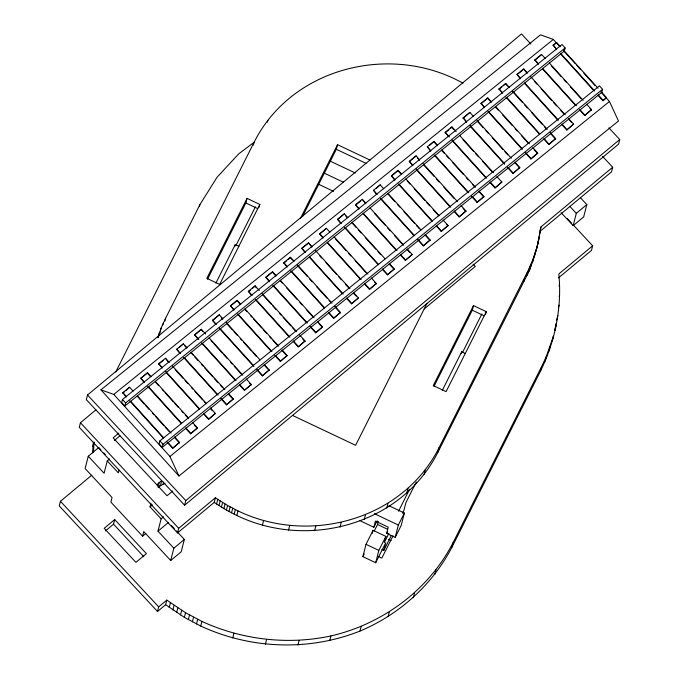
<?xml version="1.0" encoding="UTF-8"?>
<svg xmlns="http://www.w3.org/2000/svg" width="679" height="679" viewBox="0 0 679 679"><rect width="100%" height="100%" fill="white"/><g stroke="black" fill="none" stroke-linecap="round" stroke-linejoin="round"><path stroke-width="1.02" d="M92.522 452.834L93.337 442.428M93.473 452.375L94.033 441.97L92.853 446.587M552.265 340.816L553.436 336.198L546.298 356.534L541.672 366.507L453.207 542.419C428.856 589.966 382.676 623.993 330.902 635.943C287.641 645.211 242.064 639.813 201.884 621.421L185.545 612.721L166.805 600.109L165.634 604.726L184.365 617.347L200.704 626.038C250.432 649.107 308.996 651.399 360.014 631.046C399.252 614.571 432.362 584.882 452.027 547.045L540.492 371.124C555.142 341.189 562.119 307.222 558.817 273.96L592.657 245.798L573.152 224.834M539.398 237.047L537.131 246.715L540.976 226.905L612.679 167.246L602.562 156.382M538.218 241.665L539.101 236.606M556.109 323.246L554.802 330.503L555.982 325.886M91.86 475.13L60.431 501.28L59.251 505.906L157.511 611.482L165.634 604.726M95.934 409.853L80.453 422.737L79.273 427.354L177.533 532.93L214.216 502.409L215.396 497.792L227.575 505.465L237.989 510.888C309.123 545.279 402.732 520.012 439.05 447.69L527.515 271.778L531.946 262.026L537.021 247.114L532.667 261.712L526.335 276.395L527.515 271.778M530.876 44.042L521.489 33.95L87.523 395.017L86.343 399.634L184.603 505.21L618.569 144.143L619.749 139.526L608.91 127.881M100.925 449.821L98.761 447.503L88.262 456.237L85.121 468.561L112.06 497.503L110.889 502.129L142.582 536.181L145.815 533.499M126.26 397.028L122.865 392.683L129.596 387.242L133.109 391.129M122.475 399.498L121.694 402.579L124.809 406.025L564.351 51.035L565.132 47.954L562.017 44.508L122.475 399.498L125.598 402.944L124.809 406.025M109.675 458.928L107.248 460.939L104.108 473.263L88.262 456.237M129.596 387.242L125.734 390.731M144.194 382.549L140.799 378.195L147.53 372.763L151.044 376.641M119.054 470.089L118.341 472.864L107.248 460.939M140.68 378.661L147.53 372.763M463.01 83.101L455.142 79.095C384.008 44.704 290.408 69.979 254.09 142.293L165.617 318.213L161.186 327.957L158.114 337.514L160.006 332.583M160.244 331.658L161.186 327.957M162.824 324.91L163.299 323.06M164.912 320.98L165.617 318.213M105.457 530.91L113.537 524.196L114.709 519.571L146.409 553.631L135.91 562.365L104.21 528.304L114.709 519.571M162.128 368.06L158.733 363.715L165.472 358.274L168.986 362.153M199.414 206.509L199.889 204.659L217.093 177.219L238.643 153.921L254.583 141.928M165.472 358.274L168.867 362.62M186.92 347.673L183.406 343.786L176.667 349.227L180.071 353.572M183.406 343.786L178.798 347.877M159.913 440.866L159.124 443.939L162.247 447.393L601.781 92.395L602.57 89.314L599.447 85.868L159.913 440.866L163.028 444.312L162.247 447.393M142.582 536.181L143.761 531.564L170.701 560.514L181.2 551.772L184.34 539.457L176.421 530.944M170.701 560.514L173.841 548.191L157.995 531.165L161.135 518.841L150.042 506.916L150.984 503.224M198.005 339.084L194.61 334.739L201.34 329.298L205.559 333.966M160.473 485.375L161.644 480.757L159.251 482.514L158.071 487.132L165.048 483.185M194.491 335.205L201.34 329.298M163.121 483.923L163.597 482.082M167.034 442.08L172.653 448.301L179.511 442.394L174.588 436.962M253.377 145.068L254.09 142.293M172.653 448.301L179.511 442.394M215.939 324.604L212.544 320.259L219.275 314.818L222.788 318.697M234.798 246.418L235.273 244.567L238.932 246.307M207.553 279.188L245.874 202.987L247.046 198.37L259.862 204.438L259.157 207.205M267.382 122.195L267.857 120.344M219.275 314.818L212.425 320.717M185.673 428.373L190.587 433.813L197.445 427.914L192.522 422.474M190.587 433.813L197.445 427.914M233.873 310.116L230.478 305.771L237.209 300.33L240.731 304.217M157.511 611.482L158.691 606.856L166.805 600.109M177.533 532.93L178.713 528.313L215.396 497.792M184.603 505.21L185.783 500.593L619.749 139.526M230.359 306.229L237.209 300.33M203.607 413.893L208.529 419.325L215.379 413.426L210.456 407.986M215.379 413.426L208.529 419.325M251.807 295.628L248.412 291.283L255.151 285.842L259.37 290.502M169.224 607.391L170.404 602.774M252.783 288.117L255.151 285.842M172.899 609.988L174.079 605.371M220.836 398.624L226.463 404.837L233.313 398.938L228.399 393.497M176.65 612.517L177.822 607.9M226.463 404.837L233.313 398.938M269.249 281.547L265.854 277.202L272.585 271.761L276.107 275.64M180.47 614.97L181.649 610.345M184.365 617.347L185.545 612.721M265.735 277.66L272.585 271.761M239.475 384.917L244.398 390.357L251.247 384.45L246.333 379.018M531.496 263.333L529.926 269.495L437.87 452.307C401.552 524.629 307.943 549.897 236.818 515.505L226.396 510.082L216.584 504.022L217.755 499.396M188.338 619.638L189.517 615.021M218.977 505.592L220.157 500.975M244.398 390.357L251.247 384.45M221.413 507.128L222.593 502.511M287.183 267.059L283.788 262.714L290.527 257.273L294.041 261.16M192.386 621.854L193.566 617.236M223.892 508.622L225.063 504.005M196.511 623.993L197.691 619.367M288.159 259.548L290.527 257.273M226.396 510.082L227.575 505.465M256.713 369.656L262.332 375.869L269.19 369.97L264.267 364.53M228.942 511.508L230.122 506.882M200.704 626.038L201.884 621.421M231.531 512.883L232.71 508.257M262.332 375.869L269.19 369.97M311.975 246.672L308.461 242.785L301.722 248.225L305.126 252.571M234.153 514.215L235.333 509.598M236.818 515.505L237.989 510.888M308.461 242.785L311.856 247.131M274.647 355.168L280.274 361.381L287.124 355.482L282.201 350.041M302.537 216.516L336.343 149.304L337.522 144.678L370.03 160.074M280.274 361.381L287.124 355.482M323.06 238.083L319.665 233.737L326.395 228.297L329.909 232.184M326.395 228.297L319.546 234.204M293.286 341.461L298.208 346.893L305.058 340.994L299.439 334.781M298.208 346.893L305.058 340.994M340.994 223.603L337.599 219.258L344.329 213.817L347.843 217.696M232.719 638.005L233.899 633.388M262.425 525.088L263.605 520.462M344.329 213.817L337.48 219.716M310.023 326.599L315.65 332.812L322.5 326.913L317.577 321.473M315.65 332.812L322.5 326.913M358.928 209.115L355.533 204.769L362.272 199.329L365.786 203.216M362.272 199.329L365.667 203.675M328.661 312.892L333.584 318.324L340.434 312.425L334.815 306.212M333.584 318.324L340.434 312.425M383.72 188.728L380.206 184.841L373.467 190.281L376.87 194.627M288.541 530.095L289.721 525.47M380.206 184.841L376.344 188.329M346.596 298.404L351.518 303.836L358.368 297.937L353.453 292.496M265.37 644.269L266.55 639.652M358.368 297.937L351.518 303.836M394.805 180.139L391.41 175.793L398.14 170.353L401.654 174.24M391.291 176.26L398.14 170.353M364.53 283.915L369.452 289.356L376.31 283.449L371.388 278.017M369.452 289.356L376.31 283.449M314.606 530.715L315.777 526.098M412.739 165.659L409.344 161.313L416.074 155.873L419.588 159.752M416.074 155.873L409.225 161.772M382.472 269.427L387.386 274.868L394.244 268.969L389.322 263.528M297.945 645.05L299.116 640.433M387.386 274.868L394.244 268.969M437.531 145.272L434.017 141.385L427.278 146.825L430.673 151.171M429.408 145.476L434.017 141.385M400.406 254.948L405.329 260.38L412.178 254.481L407.256 249.04M340.035 527.133L341.206 522.507M412.178 254.481L405.329 260.38M448.607 136.683L445.212 132.337L451.951 126.897L456.169 131.556M450.338 128.569L451.951 126.897M417.636 239.679L423.263 245.891L430.113 239.993L425.198 234.561M423.263 245.891L430.113 239.993M329.731 640.569L330.902 635.943M466.549 122.195L463.146 117.849L469.885 112.417L473.399 116.296M364.267 519.511L365.438 514.894M469.885 112.417L463.036 118.316M436.274 225.971L441.197 231.412L448.055 225.504L443.132 220.072M381.963 549.557L383.796 550.423L385.757 542.725L375.699 562.713L362.883 556.644L366.023 544.32L373.06 530.333L385.884 536.402L384.314 542.563L388.948 533.338M441.197 231.412L448.055 225.504M484.483 107.715L481.088 103.369L487.819 97.929L491.333 101.808M372.279 533.414L373.06 530.333M359.607 520.504L373.849 527.252L375.419 521.09L388.235 527.159L386.665 533.321L395.212 537.369L401.238 525.368L404.378 513.052L389.05 505.787M374.273 530.953L377.524 524.494L378.313 521.413M480.97 103.828L487.819 97.929M454.217 211.483L459.131 216.924L465.989 211.025L461.066 205.584M386.733 508.045L387.913 503.419M375.699 562.713L378.84 550.389L385.884 536.402M459.131 216.924L465.989 211.025M360.014 631.046L361.194 626.428M502.418 93.227L499.023 88.881L505.753 83.441L509.275 87.328M503.394 85.715L505.753 83.441M471.447 196.223L477.074 202.435L483.923 196.537L479.001 191.096M395.212 537.369L398.352 525.045L404.378 513.052M406.865 492.903L408.045 488.277M477.074 202.435L483.923 196.537M527.21 72.84L523.696 68.952L516.957 74.393L520.352 78.739M523.696 68.952L527.091 73.298M490.085 182.515L495.008 187.956L501.857 182.048L496.935 176.616M424.103 474.265L425.283 469.639M388.099 616.71L389.279 612.093M501.857 182.048L495.008 187.956M538.294 64.25L534.891 59.905L541.63 54.473L545.144 58.352M461.236 353.64L461.703 351.79L465.37 353.53M433.983 386.41L472.304 310.21L473.484 305.592L486.3 311.661L485.595 314.428M437.87 452.307L439.05 447.69M541.63 54.473L534.78 60.372M507.315 167.255L512.942 173.468L519.791 167.56L514.877 162.128M512.942 173.468L519.791 167.56M556.585 49.482L553.181 45.137L556.551 42.412L560.065 46.299M413.273 597.783L414.453 593.157M556.432 42.879L556.551 42.412M525.257 152.767L530.876 158.979L537.734 153.081L532.811 147.64M530.876 158.979L537.734 153.081M434.815 574.485L435.994 569.868M543.896 139.059L548.819 144.491L555.668 138.592L550.041 132.38M548.819 144.491L555.668 138.592M452.027 547.045L453.207 542.419M523.891 281.488L524.672 278.407M528.661 271.541L529.841 266.923M530.766 266.643L531.946 262.026M540.034 230.605L540.976 226.905M532.667 261.712L533.847 257.086M539.576 234.756L540.28 231.98M534.365 256.738L535.536 252.121M561.83 124.571L566.753 130.012L573.602 124.104L568.679 118.672M573.602 124.104L566.753 130.012M579.764 110.083L584.687 115.523L591.536 109.616L586.622 104.184M584.687 115.523L591.536 109.616M598.055 95.315L602.977 100.747L606.466 97.564L601.543 92.132M561.117 212.705L573.169 225.657L576.31 213.333L586.817 204.6L580.333 197.631M606.466 97.564L602.977 100.747M559.063 286.156L559.53 284.306M559.148 296.553L559.615 294.703M540.492 371.124L541.672 366.507M558.588 306.959L559.063 305.117M545.118 361.152L546.298 356.534M556.67 320.14L557.849 315.514M549.039 351.043L550.211 346.417M586.817 204.6L583.668 216.915L573.169 225.657M592.657 245.798L591.485 250.415L558.444 277.906M612.679 167.246L611.499 171.872L539.797 231.531M535.85 251.739L538.311 242.089M157.935 336.869L159.285 332.897M115.702 372.067L199.889 204.659M247.046 198.37L206.832 278.331L219.657 284.399L259.862 204.438M215.871 283.143L235.273 244.567M235.986 245.425L255.414 206.798M159.013 487.429L159.964 485.536M300.381 218.528L337.522 144.678M427.015 303.318L355.609 445.305L292.513 415.429M473.484 305.592L433.27 385.553L446.086 391.622L486.3 311.661M442.309 390.366L461.703 351.79M373.849 527.252L377.1 520.793M462.424 352.647L481.844 314.021M362.883 556.644L364.258 553.92M386.665 533.321L387.59 531.47M398.548 511.219L409.445 489.551M416.329 481.937L405.864 502.74L403.903 510.447L402.494 513.231M383.796 550.423L391.274 535.544M393.048 535.807L381.827 558.121L378.169 556.39M157.138 484.543L159.251 482.514M118.791 433.134L113.138 437.845L167.026 495.738L172.678 491.036M114.386 440.442L120.039 435.74M150.042 506.916L152.469 504.904M161.135 518.841L163.563 516.821M424.171 308.97L475.266 266.474L473.119 264.173M157.995 531.165L168.494 522.423M173.841 548.191L184.34 539.457M600.932 92.055L609.462 101.477L618.476 121.015L178.942 476.004L100.95 389.831L540.492 34.833L553.317 39.433L559.946 46.766M100.95 389.831L113.775 394.423L553.317 39.433M122.746 393.149L124.24 391.936M158.614 364.173L163.104 360.549M248.293 291.741L250.543 289.933M283.669 263.172L286.665 260.753M302.359 248.081L307.595 243.854M355.414 205.228L360.651 201.001M445.093 132.804L448.836 129.782M498.904 89.339L501.9 86.92M517.585 74.249L522.83 70.022M553.062 45.595L555.761 43.422M125.598 402.944L565.132 47.954M163.028 444.312L602.57 89.314M178.942 476.004L169.928 456.466L609.462 101.477M336.343 149.304L365.981 163.333M329.442 160.753L355.321 173.009M323.408 172.746L343.54 182.278M318.349 184.153L333.533 191.351M245.874 202.987L257.774 208.623M472.304 310.21L484.203 315.845M374.384 513.697L398.352 525.045M377.524 524.494L387.599 529.264M388.329 539.321L391.079 540.62M366.023 544.32L378.84 550.389M214.216 502.409L216.584 504.022M569.834 206.365L576.31 213.333M567.372 218.63L571.71 223.281M87.523 395.017L185.783 500.593M80.453 422.737L178.713 528.313M103.802 452.918L105.245 454.463M171.38 525.521L174.257 528.618M113.537 524.196L143.787 556.704M60.431 501.28L158.691 606.856M563.578 50.187L598.029 88.245M563.977 51.214L575.41 63.851M576.768 65.345L580.333 69.292M583.847 73.171L595.101 85.605M553.181 45.137L556.695 49.024M560.913 53.683L594.66 90.969M598.174 94.848L603.096 100.288M560.803 54.142L593.836 90.655M549.362 63.011L583.1 100.297M551.356 65.804L561.194 76.685M564.003 79.791L566.116 82.117M570.335 86.776L580.876 98.43M590.017 108.53L591.417 110.083M534.891 59.905L538.405 63.792M542.623 68.452L576.369 105.737M579.883 109.625L584.806 115.057M542.513 68.919L575.546 105.423M530.723 76.719L565.166 114.785M534.823 81.845L536.928 84.179M541.146 88.839L551.696 100.492M553.801 102.818L556.61 105.924M560.829 110.584L564.351 114.471M568.561 119.131L571.379 122.237M516.957 74.393L520.47 78.28M524.689 82.94L558.435 120.225M561.949 124.104L566.872 129.545M524.57 83.398L557.612 119.911M512.789 91.207L547.232 129.273M505.643 83.899L507.748 86.233M512.67 91.673L522.507 102.546M524.621 104.88L527.43 107.986M531.649 112.646L542.19 124.299M544.303 126.625L546.408 128.959M550.627 133.619L555.549 139.051M499.023 88.881L502.536 92.76M506.755 97.428L539.797 133.933M544.015 138.592L548.929 144.033M505.931 97.114L539.678 134.4M495.551 106.467L529.297 143.753M487.7 98.387L491.214 102.274M495.432 106.934L498.25 110.04M502.468 114.7L512.306 125.573M515.115 128.679L517.228 131.013M521.447 135.673L528.474 143.439M534.101 149.66L537.615 153.539M481.088 103.369L484.602 107.248M488.821 111.908L522.558 149.193M526.072 153.081L530.995 158.521M487.997 111.594L521.744 148.879M476.913 120.183L511.363 158.241M477.498 121.422L483.125 127.635M485.935 130.741L488.048 133.067M492.258 137.735L502.808 149.38M504.913 151.714L507.731 154.82M514.758 162.587L519.681 168.027M463.146 117.849L466.668 121.736M470.182 125.623L504.624 163.681M508.138 167.569L513.061 173.001M470.063 126.082L504.505 164.148M459.683 135.444L493.421 172.729M451.832 127.363L453.937 129.689M463.078 139.789L473.619 151.442M475.733 153.768L478.542 156.874M482.761 161.543L492.606 172.415M445.212 132.337L449.43 136.997M452.239 140.103L486.69 178.17M490.204 182.048L495.127 187.489M452.129 140.57L485.867 177.856M441.749 149.932L475.487 187.217M433.898 141.843L437.412 145.73M441.63 150.39L444.439 153.496M446.544 155.831L448.658 158.156M452.876 162.816L463.418 174.469M466.235 177.575L468.34 179.91M472.559 184.569L474.663 186.903M478.882 191.563L483.804 196.995M427.278 146.825L430.792 150.704M435.01 155.372L468.756 192.658M472.27 196.537L477.184 201.977M434.187 155.05L467.933 192.335M423.11 163.639L457.553 201.697M417.364 157.884L419.478 160.219M423.688 164.878L434.237 176.532M436.342 178.857L439.16 181.964M443.379 186.623L453.92 198.276M463.061 208.377L465.87 211.483M409.344 161.313L412.857 165.192M416.371 169.079L450.814 207.137M454.327 211.025L459.25 216.465M416.252 169.538L449.999 206.823M405.872 178.9L438.914 215.413M398.021 170.819L400.135 173.145M407.162 180.92L409.972 184.026M414.19 188.686L424.731 200.339M426.845 202.665L429.654 205.771M433.168 209.658L438.795 215.871M446.527 224.418L447.936 225.971M391.41 175.793L394.923 179.68M399.142 184.34L432.175 220.853M436.393 225.513L441.316 230.945M398.318 184.026L432.056 221.312M387.938 193.388L420.98 229.892M387.819 193.846L394.847 201.621M397.665 204.727L399.77 207.053M403.988 211.712L414.529 223.366M416.643 225.7L419.452 228.806M425.079 235.019L429.994 240.459M373.467 190.281L376.981 194.169M381.199 198.828L414.241 235.333M418.459 239.993L423.382 245.433M380.384 198.514L414.122 235.8M370.004 207.876L403.742 245.161M374.808 213.775L385.349 225.428M387.454 227.754L390.272 230.86M394.491 235.52L402.919 244.847M407.137 249.507L409.955 252.613M355.533 204.769L359.047 208.648M363.265 213.316L397.011 250.602M400.525 254.481L405.448 259.921M363.146 213.775L396.188 250.279M352.062 222.356L385.103 258.869M345.619 215.829L347.028 217.382M351.951 222.822L356.169 227.482M358.274 229.816L361.084 232.922M365.302 237.582L375.852 249.235M377.957 251.561L380.766 254.667M389.203 263.987L394.126 269.427M337.599 219.258L341.113 223.136M345.331 227.796L378.373 264.309M382.591 268.969L387.505 274.409M344.508 227.482L378.254 264.768M334.127 236.844L367.874 274.129M335.418 238.864L345.959 250.509M348.777 253.623L350.882 255.949M355.1 260.609L365.642 272.262M374.783 282.362L376.191 283.915M319.665 233.737L323.179 237.625M327.397 242.284L361.135 279.57M364.648 283.457L369.571 288.889M327.278 242.743L360.32 279.256M315.489 250.551L349.94 288.617M319.588 255.677L321.702 258.012M325.92 262.671L336.461 274.316M338.566 276.65L341.384 279.756M345.603 284.416L349.116 288.303M353.335 292.963L356.144 296.069M301.722 248.225L305.244 252.113M309.454 256.772L343.201 294.058M346.714 297.937L351.637 303.377M309.344 257.231L342.377 293.744M297.555 265.039L331.997 303.106M290.408 257.731L292.513 260.065M297.436 265.506L307.281 276.378M309.386 278.704L312.196 281.81M316.414 286.479L326.964 298.123M329.069 300.457L331.182 302.792M335.401 307.451L340.315 312.883M283.788 262.714L287.302 266.592M291.52 271.261L324.562 307.765M328.78 312.425L333.703 317.865M290.705 270.938L324.443 308.224M280.325 280.3L314.063 317.585M272.474 272.22L275.988 276.107M280.206 280.767L282.311 283.092M286.53 287.76L297.071 299.405M299.889 302.511L301.994 304.846M306.212 309.505L313.24 317.271M318.867 323.484L322.381 327.371M265.854 277.202L269.368 281.081M273.586 285.74L307.332 323.026M310.846 326.913L315.76 332.345M272.763 285.426L306.509 322.712M262.179 293.608L296.621 331.675M255.032 286.309L256.433 287.862M262.765 294.847L271.201 304.175M272.602 305.728L276.124 309.607M279.638 313.494L281.038 315.048M283.151 317.373L290.884 325.92M292.284 327.473L295.806 331.36M302.834 339.127L304.939 341.461M248.412 291.283L251.926 295.17M256.144 299.829L289.891 337.115M293.404 340.994L298.327 346.434M255.329 299.515L289.067 336.801M244.949 308.877L278.687 346.163M237.098 300.789L240.612 304.676M244.83 309.335L246.935 311.669M250.449 315.548L251.858 317.101M253.267 318.655L261.695 327.982M263.104 329.536L266.618 333.414M269.427 336.521L271.541 338.855M272.95 340.408L277.864 345.849M282.082 350.508L287.005 355.94M230.478 305.771L233.992 309.649M238.21 314.318L271.956 351.595M275.47 355.482L280.385 360.922M237.387 313.995L271.133 351.281M226.302 322.584L260.049 359.87M221.269 317.611L222.67 319.164M226.888 323.824L232.515 330.036M233.924 331.59L237.438 335.477M240.247 338.583L241.656 340.137M243.761 342.462L251.493 351.009M252.902 352.562L256.416 356.45M264.148 364.988L269.071 370.428M212.544 320.259L216.058 324.138M219.572 328.025L253.318 365.31M257.528 369.97L262.45 375.402M219.453 328.483L253.895 366.55M209.073 337.845L242.819 375.131M201.222 329.765L202.631 331.318M211.067 340.637L212.468 342.191M213.877 343.744L222.313 353.063M223.722 354.616L227.236 358.504M230.75 362.391L232.15 363.944M234.263 366.27L241.996 374.816M249.728 383.363L251.137 384.917M194.61 334.739L198.82 339.398M202.342 343.285L236.08 380.571M239.594 384.458L244.516 389.89M201.519 342.971L235.257 380.257M191.138 352.333L224.876 389.619M184.696 345.806L186.801 348.132M191.02 352.791L193.125 355.125M194.534 356.679L198.047 360.566M201.561 364.445L202.97 365.998M204.379 367.551L212.816 376.87M214.216 378.424L217.73 382.311M220.548 385.417L222.653 387.751M228.28 393.964L233.194 399.405M176.667 349.227L180.181 353.114M184.399 357.774L218.146 395.059M221.66 398.938L226.582 404.378M183.585 357.46L217.322 394.745M172.5 366.04L206.238 403.326M175.19 369.614L182.923 378.152M185.036 380.486L187.845 383.593M191.359 387.48L192.768 389.033M194.873 391.359L202.605 399.906M204.014 401.459L206.119 403.793M210.337 408.452L212.451 410.778M158.733 363.715L162.247 367.594M165.761 371.481L199.507 408.766M203.725 413.426L208.648 418.867M166.347 372.72L199.388 409.225M155.262 381.301L188.304 417.814M147.411 373.221L150.229 376.327M155.847 382.54L158.665 385.647M162.179 389.534L163.58 391.087M164.989 392.64L173.425 401.96M174.834 403.513L178.348 407.4M181.862 411.287L183.262 412.84M185.375 415.166L188.185 418.272M194.517 425.266L197.326 428.373M140.799 378.195L144.313 382.082M148.531 386.741L181.573 423.255M185.791 427.914L190.706 433.346M147.708 386.427L181.454 423.713M137.328 395.789L171.074 433.075M137.209 396.256L144.245 404.022M145.645 405.575L149.159 409.454M152.673 413.341L154.082 414.894M155.491 416.448L163.928 425.767M165.328 427.32L168.842 431.207M174.469 437.42L179.392 442.861M122.865 392.683L126.379 396.57M130.597 401.23L163.631 437.734M167.849 442.402L172.772 447.834M129.774 400.916L163.512 438.201M113.775 394.423L169.928 456.466"/></g></svg>
